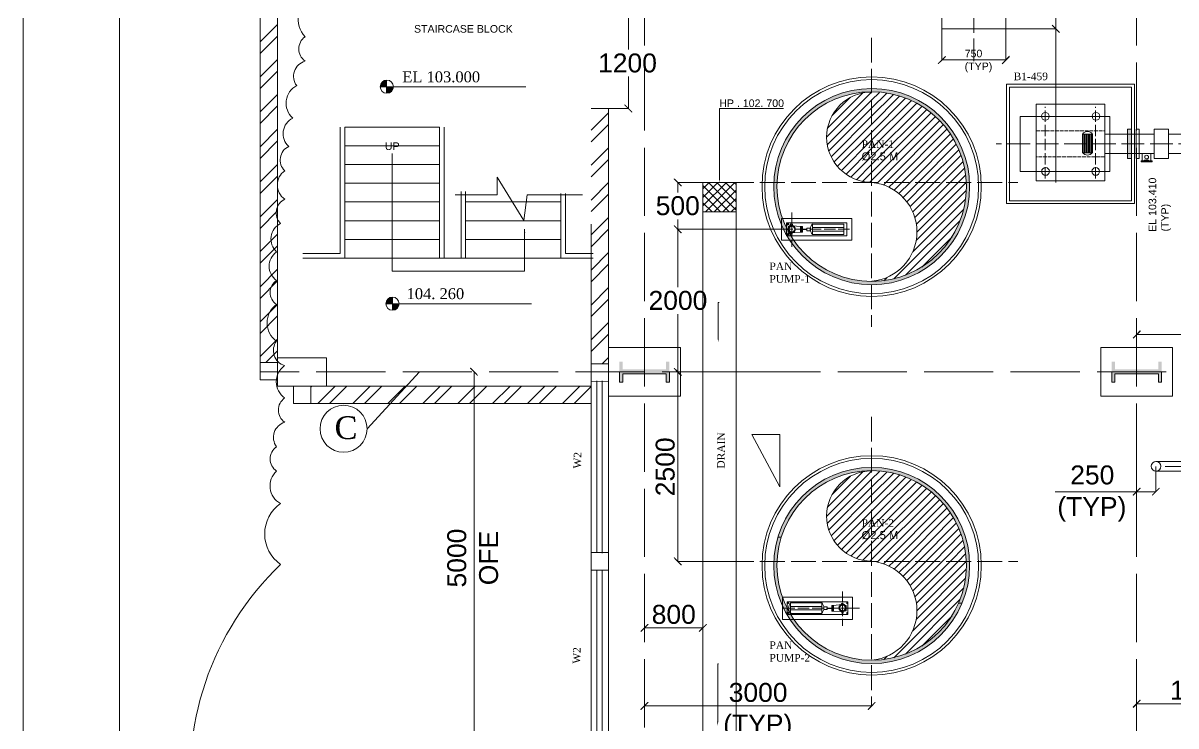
# Model space of a CAD drawing. Header units: inches. Extents: x 2602 to 127694, y 109 to 91908.
# Drawn here: x 2602 to 17827, y 32002 to 41277 of the extents above; entities that cross this region are included whole.
import ezdxf

# ---------------------------------------------------------------- set-up
doc = ezdxf.new("R2010")
doc.units = ezdxf.units.IN
doc.header["$MEASUREMENT"] = 0
doc.linetypes.add('PDF_IMPORT', pattern=[1, 0.8, -0.2])
doc.layers.add('PDF_Geometry', color=7, linetype='Continuous')
doc.layers.add('PDF_Solid Fills', color=7, linetype='Continuous', true_color=0x724639)
doc.layers.add('PDF_Text', color=230, linetype='Continuous', true_color=0xff007f)
doc.styles.add('PDF Arial', font='arial.ttf')
doc.styles.add('PDF Times New Roman', font='times.ttf')

msp = doc.modelspace()

# ---------------------------------------------------------------- hatches: boundary and pattern name
at = {"layer": 'PDF_Solid Fills', "true_color": 0x00b8b8, "transparency": 33554559}
for points in [[(16195, 41256), (16185, 41246), (16284, 41147), (16297, 41157)], [(14791, 40832), (14781, 40846), (14680, 40744), (14690, 40734)], [(15526, 40744), (15536, 40734), (15634, 40832), (15624, 40846)], [(10550, 40206), (10540, 40196), (10642, 40094), (10652, 40104)], [(11291, 39120), (11305, 39130), (11203, 39228), (11193, 39219)], [(11305, 38510), (11203, 38612), (11193, 38602), (11291, 38500)], [(17363, 37211), (17353, 37224), (17255, 37123), (17265, 37113)], [(8503, 36722), (8602, 36621), (8612, 36631), (8513, 36732)], [(11305, 36631), (11203, 36729), (11193, 36719), (11291, 36617)], [(17363, 35138), (17353, 35148), (17255, 35050), (17265, 35040)], [(17507, 35050), (17517, 35040), (17616, 35138), (17606, 35148)], [(11203, 34230), (11193, 34220), (11291, 34118), (11305, 34128)], [(10865, 33341), (10852, 33350), (10753, 33252), (10763, 33242)], [(11524, 33252), (11534, 33242), (11636, 33341), (11626, 33350)], [(10865, 32311), (10852, 32320), (10753, 32222), (10763, 32212)], [(13755, 32222), (13765, 32212), (13863, 32311), (13853, 32320)], [(17363, 32340), (17353, 32350), (17255, 32252), (17265, 32238)]]:
    msp.add_hatch(color=132, dxfattribs=at).paths.add_polyline_path(points)
at = {"layer": 'PDF_Solid Fills', "true_color": 0x5bb8b8, "transparency": 33554559}
h = msp.add_hatch(color=123, dxfattribs=at)
h.paths.add_polyline_path([(7404, 40436), (7404, 40350), (7418, 40350), (7434, 40354), (7447, 40360), (7460, 40370), (7470, 40380), (7490, 40419), (7490, 40436)])
h.paths.add_polyline_path([(7404, 40436), (7404, 40521), (7388, 40518), (7375, 40514), (7349, 40501), (7339, 40488), (7329, 40478), (7322, 40465), (7319, 40449), (7319, 40436)])
at = {"layer": 'PDF_Solid Fills', "true_color": 0x00dd37, "transparency": 33554559}
h = msp.add_hatch(color=102, dxfattribs=at)
h.paths.add_polyline_path([(14060, 37848), (14148, 37867), (14184, 37877), (14194, 37880), (14303, 37920), (14355, 37946), (14417, 37975), (14453, 37995), (14529, 38041), (14549, 38057), (14631, 38117), (14644, 38130), (14726, 38202), (14732, 38212), (14811, 38297), (14814, 38303), (14886, 38399), (14890, 38402), (14952, 38507), (14952, 38510), (15005, 38622), (15005, 38625), (15047, 38740), (15047, 38743), (15080, 38864), (15096, 38989), (15103, 39117), (15096, 39245), (15080, 39370), (15047, 39491), (15047, 39494), (15005, 39609), (15005, 39612), (14952, 39724), (14952, 39727), (14890, 39832), (14886, 39835), (14814, 39930), (14811, 39937), (14732, 40022), (14726, 40032), (14644, 40104), (14631, 40117), (14549, 40176), (14529, 40193), (14453, 40239), (14417, 40258), (14355, 40288), (14303, 40314), (14194, 40354), (14184, 40357), (14148, 40367), (14060, 40386), (13935, 40406), (13807, 40413), (13683, 40406), (13555, 40386), (13469, 40367), (13433, 40357), (13423, 40354), (13351, 40327), (13312, 40314), (13263, 40288), (13197, 40258), (13164, 40239), (13089, 40193), (13069, 40176), (12987, 40117), (12974, 40104), (12892, 40032), (12886, 40022), (12807, 39937), (12804, 39930), (12731, 39835), (12728, 39832), (12666, 39727), (12666, 39724), (12613, 39612), (12610, 39609), (12571, 39494), (12567, 39491), (12538, 39370), (12518, 39245), (12515, 39117), (12518, 38989), (12538, 38864), (12567, 38743), (12571, 38740), (12610, 38625), (12613, 38622), (12666, 38510), (12666, 38507), (12728, 38402), (12731, 38399), (12804, 38303), (12807, 38297), (12886, 38212), (12892, 38202), (12974, 38130), (12987, 38117), (13069, 38057), (13089, 38041), (13164, 37995), (13197, 37975), (13263, 37946), (13312, 37920), (13351, 37907), (13423, 37880), (13433, 37877), (13469, 37867), (13555, 37848), (13683, 37828), (13807, 37821), (13935, 37828)])
h.paths.add_polyline_path([(13745, 37867), (13653, 37877), (13620, 37880), (13496, 37907), (13450, 37920), (13374, 37946), (13259, 37995), (13177, 38041), (13148, 38057), (13063, 38117), (13043, 38130), (12958, 38202), (12948, 38212), (12866, 38297), (12859, 38303), (12787, 38399), (12784, 38402), (12718, 38507), (12715, 38510), (12662, 38622), (12659, 38625), (12617, 38740), (12617, 38743), (12584, 38864), (12564, 38989), (12558, 39117), (12564, 39245), (12584, 39370), (12617, 39491), (12617, 39494), (12659, 39609), (12662, 39612), (12715, 39724), (12718, 39727), (12784, 39832), (12787, 39835), (12859, 39930), (12866, 39937), (12948, 40022), (12958, 40032), (13043, 40104), (13063, 40117), (13148, 40176), (13177, 40193), (13259, 40239), (13374, 40288), (13450, 40314), (13496, 40327), (13620, 40354), (13653, 40357), (13745, 40367), (13873, 40367), (13961, 40357), (13998, 40354), (14122, 40327), (14165, 40314), (14244, 40288), (14358, 40239), (14440, 40193), (14470, 40176), (14555, 40117), (14575, 40104), (14657, 40032), (14670, 40022), (14749, 39937), (14759, 39930), (14831, 39835), (14834, 39832), (14900, 39727), (14903, 39724), (14955, 39612), (14959, 39609), (15001, 39494), (15001, 39491), (15034, 39370), (15050, 39245), (15057, 39117), (15050, 38989), (15034, 38864), (15001, 38743), (15001, 38740), (14959, 38625), (14955, 38622), (14903, 38510), (14900, 38507), (14834, 38402), (14831, 38399), (14759, 38303), (14749, 38297), (14670, 38212), (14657, 38202), (14575, 38130), (14555, 38117), (14470, 38057), (14440, 38041), (14358, 37995), (14244, 37946), (14165, 37920), (14122, 37907), (13998, 37880), (13961, 37877), (13873, 37867)], flags=0)
at = {"layer": 'PDF_Solid Fills', "true_color": 0xb85b5b, "transparency": 33554559}
for points in [[(17186, 39878), (17186, 39488), (17242, 39488), (17242, 39878)], [(17511, 39461), (17465, 39461), (17465, 39468), (17409, 39468), (17409, 39461), (17366, 39461), (17366, 39448), (17511, 39448)], [(12718, 38592), (12705, 38592), (12705, 38520), (12718, 38520)], [(12895, 38592), (12869, 38592), (12869, 38520), (12895, 38520)], [(13305, 33590), (13282, 33590), (13282, 33518), (13305, 33518)], [(13473, 33593), (13460, 33593), (13460, 33521), (13473, 33521)]]:
    msp.add_hatch(color=13, dxfattribs=at).paths.add_polyline_path(points)
at = {"layer": 'PDF_Solid Fills', "transparency": 33554559}
for color, points in [(1, [(12705, 38615), (12708, 38615), (12708, 38625), (12705, 38628), (12685, 38628), (12685, 38625), (12682, 38625), (12682, 38618), (12689, 38612), (12695, 38612), (12695, 38615), (12699, 38612), (12702, 38612)]), (1, [(12705, 38484), (12708, 38487), (12708, 38497), (12705, 38497), (12702, 38500), (12699, 38500), (12695, 38497), (12695, 38500), (12689, 38500), (12682, 38494), (12682, 38487), (12685, 38487), (12685, 38484)]), (256, [(11137, 36539), (11137, 36811), (11095, 36811), (11095, 36706), (10521, 36706), (10521, 36811), (10478, 36811), (10478, 36539), (10521, 36539), (10521, 36647), (11095, 36647), (11095, 36539)]), (256, [(17638, 36539), (17638, 36811), (17596, 36811), (17596, 36706), (17022, 36706), (17022, 36811), (16979, 36811), (16979, 36539), (17022, 36539), (17022, 36647), (17596, 36647), (17596, 36539)]), (1, [(12705, 33629), (12695, 33629), (12695, 33626), (12692, 33626), (12692, 33616), (12695, 33616), (12695, 33613), (12705, 33613), (12705, 33616), (12708, 33616), (12708, 33626), (12705, 33626)]), (1, [(12705, 33498), (12695, 33498), (12695, 33495), (12692, 33495), (12692, 33488), (12695, 33485), (12699, 33485), (12699, 33482), (12702, 33482), (12702, 33485), (12708, 33485), (12708, 33495)]), (1, [(13489, 33629), (13479, 33629), (13479, 33626), (13476, 33626), (13476, 33616), (13479, 33616), (13479, 33613), (13489, 33613), (13489, 33616), (13492, 33616), (13492, 33626), (13489, 33626)]), (1, [(13489, 33498), (13479, 33498), (13479, 33495), (13476, 33495), (13476, 33488), (13479, 33485), (13483, 33485), (13483, 33482), (13486, 33482), (13489, 33485), (13492, 33485), (13492, 33495)])]:
    msp.add_hatch(color=color, dxfattribs=at).paths.add_polyline_path(points)
at = {"layer": 'PDF_Solid Fills', "true_color": 0x5bb8b8, "transparency": 33554559}
h = msp.add_hatch(color=123, dxfattribs=at)
h.paths.add_polyline_path([(7480, 37572), (7480, 37487), (7496, 37490), (7509, 37493), (7526, 37500), (7536, 37506), (7545, 37520), (7555, 37529), (7562, 37542), (7565, 37559), (7568, 37572)])
h.paths.add_polyline_path([(7480, 37657), (7467, 37657), (7454, 37654), (7437, 37647), (7427, 37638), (7414, 37628), (7401, 37602), (7398, 37588), (7395, 37572), (7480, 37572)])
at = {"layer": 'PDF_Solid Fills', "true_color": 0x00dd37, "transparency": 33554559}
h = msp.add_hatch(color=102, dxfattribs=at)
h.paths.add_polyline_path([(14148, 32868), (14184, 32878), (14194, 32881), (14303, 32921), (14355, 32944), (14417, 32977), (14453, 32996), (14529, 33039), (14549, 33055), (14631, 33118), (14644, 33127), (14726, 33203), (14732, 33213), (14811, 33295), (14814, 33305), (14886, 33396), (14890, 33403), (14952, 33508), (14952, 33511), (15005, 33623), (15047, 33741), (15047, 33744), (15080, 33865), (15096, 33990), (15103, 34118), (15096, 34243), (15080, 34367), (15080, 34371), (15047, 34492), (15005, 34610), (15005, 34613), (14952, 34725), (14952, 34728), (14890, 34830), (14886, 34836), (14814, 34931), (14811, 34938), (14732, 35023), (14726, 35033), (14644, 35105), (14631, 35118), (14549, 35177), (14529, 35194), (14453, 35240), (14417, 35259), (14355, 35289), (14303, 35312), (14266, 35328), (14194, 35351), (14184, 35355), (14148, 35364), (14060, 35387), (13935, 35407), (13807, 35410), (13683, 35407), (13555, 35387), (13469, 35364), (13433, 35355), (13423, 35351), (13351, 35328), (13312, 35312), (13263, 35289), (13197, 35259), (13164, 35240), (13089, 35194), (13069, 35177), (12987, 35118), (12974, 35105), (12892, 35033), (12886, 35023), (12807, 34938), (12804, 34931), (12731, 34836), (12728, 34830), (12666, 34728), (12666, 34725), (12613, 34613), (12610, 34610), (12571, 34492), (12567, 34492), (12538, 34371), (12538, 34367), (12518, 34243), (12515, 34118), (12518, 33990), (12538, 33865), (12567, 33744), (12571, 33741), (12610, 33623), (12613, 33623), (12666, 33511), (12666, 33508), (12728, 33403), (12731, 33396), (12804, 33305), (12807, 33295), (12886, 33213), (12892, 33203), (12974, 33127), (12987, 33118), (13069, 33055), (13089, 33039), (13164, 32996), (13197, 32977), (13263, 32944), (13312, 32921), (13351, 32908), (13423, 32881), (13433, 32878), (13469, 32868), (13555, 32849), (13683, 32829), (13807, 32822), (13935, 32829), (14060, 32849)])
h.paths.add_polyline_path([(13873, 32868), (13745, 32868), (13653, 32878), (13620, 32881), (13496, 32908), (13450, 32921), (13374, 32944), (13305, 32977), (13259, 32996), (13177, 33039), (13148, 33055), (13063, 33118), (13043, 33127), (12958, 33203), (12866, 33295), (12859, 33305), (12787, 33396), (12784, 33403), (12718, 33508), (12715, 33511), (12662, 33623), (12659, 33623), (12617, 33741), (12617, 33744), (12584, 33865), (12564, 33990), (12558, 34118), (12564, 34243), (12584, 34367), (12584, 34371), (12617, 34492), (12659, 34610), (12662, 34613), (12715, 34725), (12718, 34728), (12784, 34830), (12787, 34836), (12859, 34931), (12866, 34938), (12948, 35023), (12958, 35033), (13043, 35105), (13063, 35118), (13148, 35177), (13177, 35194), (13259, 35240), (13374, 35289), (13450, 35312), (13496, 35328), (13620, 35351), (13653, 35355), (13745, 35364), (13873, 35364), (13961, 35355), (13998, 35351), (14122, 35328), (14165, 35312), (14244, 35289), (14358, 35240), (14440, 35194), (14470, 35177), (14555, 35118), (14575, 35105), (14657, 35033), (14670, 35023), (14749, 34938), (14759, 34931), (14831, 34836), (14834, 34830), (14900, 34728), (14903, 34725), (14955, 34613), (14959, 34610), (15001, 34492), (15034, 34371), (15034, 34367), (15050, 34243), (15057, 34118), (15050, 33990), (15034, 33865), (15001, 33744), (15001, 33741), (14959, 33623), (14955, 33623), (14903, 33511), (14900, 33508), (14834, 33403), (14831, 33396), (14759, 33305), (14749, 33295), (14670, 33213), (14657, 33203), (14575, 33127), (14555, 33118), (14470, 33055), (14440, 33039), (14358, 32996), (14312, 32977), (14244, 32944), (14165, 32921), (14122, 32908), (13998, 32881), (13961, 32878)], flags=0)

# ---------------------------------------------------------------- linework, layer by layer
at = {"layer": 'PDF_Geometry', "lineweight": 0}
for points in [[(2602, 109), (89044, 109), (104569, 109), (127694, 109), (127694, 91908), (104569, 91908), (2602, 91908)], [(12226, 35847), (12594, 35847), (12594, 35158)]]:
    msp.add_lwpolyline(points, close=True, dxfattribs=at)
for points in [[(104569, 90632), (3878, 90632), (3878, 13355)], [(6322, 41095), (6322, 41095)], [(6322, 40773), (6322, 40773)], [(6217, 40452), (6217, 40452)], [(11800, 39225), (11800, 40150), (12646, 40150)], [(6161, 40022), (6161, 40022)], [(6109, 39648), (6109, 39648)], [(6056, 39327), (6056, 39327)], [(6056, 38953), (6056, 38953)], [(6001, 38632), (6001, 38632)], [(12620, 38556), (12531, 38556)], [(12761, 38507), (12869, 38520)], [(12764, 38602), (12869, 38592)], [(5948, 38254), (5948, 38254)], [(5948, 37880), (5948, 37880)], [(5948, 37559), (5948, 37559)], [(11783, 37116), (11783, 37588), (11793, 37588)], [(5948, 37077), (5948, 37077)], [(6056, 36755), (6056, 36755)], [(6056, 36329), (6056, 36329)], [(6056, 36007), (6056, 36007)], [(5948, 35686), (5948, 35686)], [(5948, 35364), (5948, 35364)], [(6001, 34935), (6001, 34935)], [(6001, 34131), (6001, 34131)], [(13414, 33603), (13305, 33590)], [(13414, 33508), (13305, 33518)], [(13555, 33557), (13647, 33557)], [(11777, 32058), (11777, 32822), (11787, 32822)]]:
    msp.add_lwpolyline(points, dxfattribs=at)
at = {"layer": 'PDF_Geometry', "color": 30, "linetype": 'PDF_IMPORT', "lineweight": 0, "ltscale": 1125.093782, "true_color": 0xff7f00}
for points in [[(10809, 17356), (10809, 85751)], [(17307, 17356), (17307, 83868), (17307, 77377)]]:
    msp.add_lwpolyline(points, dxfattribs=at)
at = {"layer": 'PDF_Geometry', "color": 12, "linetype": 'PDF_IMPORT', "lineweight": 0, "ltscale": 15816.91609, "true_color": 0xdd0000}
msp.add_lwpolyline([(33514, 25970), (10104, 25970), (10104, 77377)], dxfattribs=at)
at = {"layer": 'PDF_Geometry', "linetype": 'PDF_IMPORT', "lineweight": 0, "ltscale": 377.218032}
for points in [[(15159, 45599), (15159, 40773)], [(22313, 39684), (15454, 39684)]]:
    msp.add_lwpolyline(points, dxfattribs=at)
at = {"layer": 'PDF_Geometry', "color": 132, "lineweight": 0, "true_color": 0x00b8b8}
for points in [[(15159, 41200), (14736, 41200), (14736, 42643), (15159, 42643), (15582, 42643), (15582, 41200)], [(13545, 38556), (13545, 38412), (12620, 38412), (12620, 38556), (12620, 38700), (13545, 38700)], [(13483, 38556), (13483, 38471), (12682, 38471), (12682, 38556), (12682, 38641), (13483, 38641)], [(12630, 33557), (12630, 33409), (13555, 33409), (13555, 33557), (13555, 33701), (12630, 33701)], [(12692, 33557), (12692, 33472), (13492, 33472), (13492, 33557), (13492, 33639), (12692, 33639)]]:
    msp.add_lwpolyline(points, close=True, dxfattribs=at)
for points in [[(14736, 41200), (14736, 40790), (15582, 40790), (15582, 41200), (16241, 41200), (16241, 41744), (16241, 42643), (15582, 42643)], [(10334, 41351), (10596, 41351), (10596, 40928)], [(10334, 40150), (10596, 40150), (10596, 40573)], [(10334, 40150), (10334, 40150)], [(11580, 39173), (11249, 39173), (11249, 39042)], [(11249, 39173), (11249, 39173)], [(11580, 39173), (11580, 39173)], [(11580, 38556), (11249, 38556), (11249, 38687)], [(12531, 38556), (11249, 38556), (11249, 37792)], [(11580, 38556), (11580, 38556)], [(12531, 38556), (12531, 38556)], [(12531, 36673), (11249, 36673), (11249, 37438)], [(17307, 36673), (17307, 37169), (19610, 37169), (19610, 36673)], [(8559, 36677), (8559, 34000), (8559, 31678), (8559, 28998), (8559, 26675)], [(11924, 34174), (11249, 34174), (11249, 35246), (11249, 36673), (11924, 36673)], [(11249, 36673), (11249, 36673)], [(12531, 36673), (12531, 36673)], [(17307, 36673), (17307, 36673)], [(17563, 35427), (17563, 35092), (17307, 35092), (17307, 35427)], [(17307, 35092), (16231, 35092)], [(10809, 33295), (10809, 33295)], [(11580, 33295), (10809, 33295)], [(10809, 33295), (10809, 33295)], [(11580, 33295), (11580, 33295)], [(18987, 30703), (18987, 32294), (17307, 32294), (17307, 30703)], [(17307, 32294), (17307, 32294)], [(10809, 32268), (10809, 32268)], [(13807, 32268), (10809, 32268)], [(13807, 32268), (13807, 32268)]]:
    msp.add_lwpolyline(points, dxfattribs=at)
at = {"layer": 'PDF_Geometry', "color": 12, "lineweight": 0, "true_color": 0xdd0000}
for points in [[(6174, 41797), (5961, 41797), (5732, 41797), (5732, 36568), (5961, 36568)], [(5732, 36798), (5961, 36798), (5961, 41423)], [(5732, 41029), (5961, 41259)], [(5732, 40875), (5961, 41105)], [(5732, 40567), (5961, 40796)], [(5732, 40413), (5961, 40642)], [(5732, 40104), (5961, 40334)], [(5732, 39950), (5961, 40183)], [(10334, 25970), (10334, 40150), (10104, 40150)], [(10104, 39865), (10334, 40094)], [(10104, 39711), (10334, 39940)], [(5732, 39645), (5961, 39875)], [(5732, 39491), (5961, 39721)], [(10104, 39402), (10334, 39632)], [(7477, 39557), (7477, 38002), (9225, 38002), (9225, 38556)], [(10104, 39248), (10334, 39478)], [(5732, 39183), (5961, 39412)], [(5732, 39028), (5961, 39258)], [(10104, 38940), (10334, 39173)], [(10104, 38789), (10334, 39019)], [(5732, 38720), (5961, 38950)], [(5732, 38566), (5961, 38799)], [(10104, 38481), (10334, 38710)], [(10104, 38326), (10334, 38556)], [(5732, 38261), (5961, 38490)], [(9225, 38507), (9225, 38317)], [(5732, 38107), (5961, 38336)], [(9225, 38317), (9225, 38317)], [(10104, 38018), (10334, 38248)], [(10104, 37864), (10334, 38094)], [(5732, 37798), (5961, 38028)], [(5732, 37644), (5961, 37874)], [(10104, 37556), (10334, 37788)], [(10104, 37405), (10334, 37634)], [(5732, 37336), (5961, 37565)], [(5732, 37182), (5961, 37415)], [(10104, 37096), (10334, 37326)], [(10104, 36942), (10334, 37172)], [(5732, 36877), (5961, 37106)], [(5807, 36798), (5961, 36952)], [(10252, 36781), (10334, 36863)], [(10334, 36781), (10104, 36781)], [(10334, 36549), (10104, 36552)], [(10179, 36558), (10179, 34289)], [(10252, 36558), (10252, 34282)], [(10104, 36257), (6174, 36257), (6174, 36486), (10104, 36486)], [(6404, 36473), (6417, 36486)], [(6404, 36486), (6404, 36257)], [(6496, 36257), (6725, 36486)], [(6650, 36257), (6880, 36486)], [(6958, 36257), (7188, 36486)], [(7112, 36257), (7342, 36486)], [(7418, 36257), (7650, 36486)], [(7572, 36257), (7801, 36486)], [(7880, 36257), (8110, 36486)], [(8034, 36257), (8264, 36486)], [(8343, 36257), (8559, 36473), (8572, 36486)], [(8497, 36257), (8559, 36319), (8726, 36486)], [(8802, 36257), (9035, 36486)], [(8956, 36257), (9186, 36486)], [(9264, 36257), (9494, 36486)], [(9418, 36257), (9648, 36486)], [(9727, 36257), (9956, 36486)], [(9881, 36257), (10104, 36480)], [(10334, 34289), (10104, 34289)], [(10334, 34059), (10104, 34059)], [(10179, 34059), (10179, 31789)], [(10252, 34059), (10252, 31783)]]:
    msp.add_lwpolyline(points, dxfattribs=at)
at = {"layer": 'PDF_Geometry', "lineweight": 0}
for points in [[(6433, 41631, 0.520572), (6326, 41096, 0.52054), (6326, 40776)], [(6217, 40454, 0.52057), (6163, 40024, 0.520567), (6110, 39649, 0.520565), (6058, 39328, 0.520537), (6058, 38953, 0.520565), (6003, 38633, 0.520567), (5949, 38258)], [(5950, 38256, 0.520537), (5949, 37881, 0.52054), (5949, 37562, 0.520542), (5950, 37081, 0.520564), (6056, 36757, 0.520534), (6057, 36330, 0.52054), (6058, 36009, 0.520564), (5949, 35687, 0.52054), (5950, 35365, 0.52057), (6003, 34938, 0.520539), (6003, 34133, 0.52057), (6970, 27841, 0.520537), (6970, 27466, 0.520564), (6917, 27145, 0.520538), (6917, 26825)]]:
    msp.add_lwpolyline(points, format="xyb", dxfattribs=at)
at = {"layer": 'PDF_Geometry', "color": 102, "lineweight": 0, "true_color": 0x00dd37}
for points in [[(16241, 39173), (16241, 41675)], [(13220, 39671), (13807, 40258), (13912, 40363)], [(13223, 39885), (13692, 40357)], [(13240, 39586), (13807, 40153), (14007, 40350)], [(13273, 39511), (13807, 40049), (14096, 40334)], [(13282, 40052), (13528, 40298)], [(13309, 39442), (13807, 39940), (14178, 40311)], [(13355, 39383), (13807, 39835), (14257, 40285)], [(13407, 39327), (13807, 39730), (14332, 40252)], [(13466, 39281), (13807, 39622), (14401, 40216)], [(13532, 39242), (13807, 39517), (14470, 40176)], [(13607, 39209), (13807, 39412), (14532, 40134)], [(13689, 39186), (13807, 39304), (14595, 40091)], [(13784, 39176), (13807, 39199), (14650, 40042)], [(13879, 39163), (13889, 39173), (14706, 39989)], [(13965, 39140), (13998, 39173), (14755, 39934)], [(14037, 39110), (14102, 39173), (14801, 39875)], [(14106, 39071), (14207, 39173), (14847, 39812)], [(14168, 39028), (14316, 39173), (14886, 39747)], [(16609, 39812), (16609, 39566)], [(16625, 39812), (16625, 39566)], [(16641, 39812), (16641, 39566)], [(16654, 39812), (16654, 39566)], [(16671, 39812), (16671, 39566)], [(16687, 39812), (16687, 39566)], [(16704, 39812), (16704, 39566)], [(16717, 39812), (16717, 39566)], [(14224, 38976), (14421, 39173), (14926, 39678)], [(14273, 38920), (14526, 39173), (14959, 39606)], [(14316, 38858), (14634, 39173), (14988, 39530)], [(14352, 38786), (14739, 39173), (15014, 39448)], [(14381, 38710), (14844, 39173), (15034, 39363)], [(14401, 38622), (14952, 39173), (15047, 39271)], [(14408, 38523), (15057, 39173), (15057, 39176)], [(14398, 38408), (15057, 39068)], [(14352, 38258), (15047, 38953)], [(14102, 37903), (15024, 38822)], [(12954, 38559), (12895, 38559)], [(12954, 38553), (12895, 38553)], [(13440, 38579), (13027, 38579)], [(13440, 38533), (13027, 38533)], [(14257, 37949), (14975, 38668)], [(14470, 38054), (14870, 38458)], [(13971, 37877), (14014, 37920)], [(13856, 37867), (13863, 37874)], [(13220, 34672), (13807, 35259), (13912, 35361)], [(13223, 34886), (13692, 35355)], [(13240, 34587), (13807, 35155), (14007, 35351)], [(13273, 34512), (13807, 35046), (14096, 35335)], [(13282, 35050), (13528, 35296)], [(13309, 34443), (13807, 34941), (14178, 35312)], [(13355, 34384), (13807, 34836), (14257, 35282)], [(13407, 34328), (13807, 34728), (14332, 35253)], [(13466, 34282), (13807, 34623), (14401, 35217)], [(13532, 34243), (13807, 34518), (14470, 35177)], [(13607, 34210), (13807, 34410), (14532, 35135)], [(13689, 34187), (13807, 34305), (14595, 35089)], [(13784, 34174), (13807, 34200), (14650, 35040)], [(13879, 34164), (13889, 34174), (14706, 34987)], [(13965, 34141), (13998, 34174), (14755, 34935)], [(14037, 34111), (14102, 34174), (14801, 34876)], [(14106, 34072), (14207, 34174), (14847, 34813)], [(14168, 34026), (14316, 34174), (14886, 34748)], [(14224, 33977), (14421, 34174), (14926, 34679)], [(14273, 33921), (14526, 34174), (14959, 34607)], [(12617, 34492), (12571, 34492), (12617, 34492)], [(14316, 33856), (14634, 34174), (14988, 34531)], [(14352, 33787), (14739, 34174), (15014, 34449)], [(14381, 33708), (14844, 34174), (15034, 34364)], [(14401, 33623), (14952, 34174), (15047, 34272)], [(14408, 33524), (15057, 34174)], [(14352, 33259), (15047, 33954)], [(14398, 33409), (15057, 34069)], [(14102, 32901), (15024, 33823)], [(14257, 32950), (14975, 33669)], [(12738, 33580), (13151, 33580)], [(12738, 33534), (13151, 33534)], [(13223, 33557), (13282, 33557)], [(13223, 33554), (13282, 33554)], [(15005, 33623), (14959, 33623), (15005, 33623)], [(14470, 33055), (14870, 33455)], [(13971, 32878), (14014, 32921)], [(13856, 32868), (13863, 32875)]]:
    msp.add_lwpolyline(points, dxfattribs=at)
at = {"layer": 'PDF_Geometry', "linetype": 'PDF_IMPORT', "lineweight": 0, "ltscale": 406.739443}
msp.add_lwpolyline([(13807, 41082), (13807, 37267)], dxfattribs=at)
at = {"layer": 'PDF_Geometry', "color": 123, "lineweight": 0, "true_color": 0x5bb8b8}
for points in [[(7404, 40521), (7404, 40350)], [(9241, 40436), (7490, 40436), (7319, 40436)], [(7480, 37657), (7480, 37487)], [(9317, 37572), (7568, 37572), (7395, 37572)]]:
    msp.add_lwpolyline(points, dxfattribs=at)
at = {"layer": 'PDF_Geometry', "color": 102, "lineweight": 0, "true_color": 0x00dd37}
for points in [[(13214, 39770), (13807, 40367), (13811, 40367, 0.999999), (13809, 39176)], [(13214, 34767), (13807, 35364), (13811, 35368, 0.999999), (13809, 34177)]]:
    msp.add_lwpolyline(points, format="xyb", dxfattribs=at)
at = {"layer": 'PDF_Geometry', "color": 162, "lineweight": 0, "true_color": 0x002db8}
for points in [[(17281, 40472), (15588, 40472), (15588, 38894), (17281, 38894), (17281, 39684)], [(17242, 40432), (15628, 40432), (15628, 38933), (17242, 38933), (17242, 39684)], [(16887, 40209), (15982, 40209), (15982, 39196), (16887, 39196), (16887, 39684)]]:
    msp.add_lwpolyline(points, close=True, dxfattribs=at)
at = {"layer": 'PDF_Geometry', "color": 13, "lineweight": 0, "true_color": 0xb85b5b}
for points in [[(16435, 39320), (15769, 39320), (15769, 40045), (16435, 40045), (16953, 40045), (16953, 39320)], [(17186, 39842), (17186, 39684), (17186, 39524), (17186, 39488), (17242, 39488), (17242, 39684), (17242, 39878), (17186, 39878)], [(17304, 39878), (17304, 39488), (17343, 39488), (17343, 39878)], [(17540, 39878), (17540, 39488), (17730, 39488), (17730, 39684), (17730, 39878)], [(17383, 39557), (17494, 39557), (17494, 39461), (17383, 39461)], [(12705, 38556), (12705, 38520), (12718, 38520), (12718, 38556), (12718, 38592), (12705, 38592)], [(13473, 33557), (13473, 33521), (13460, 33521), (13460, 33557), (13460, 33593), (13473, 33593)]]:
    msp.add_lwpolyline(points, close=True, dxfattribs=at)
at = {"layer": 'PDF_Geometry', "linetype": 'PDF_IMPORT', "lineweight": 0, "ltscale": 186.968938}
for points in [[(16100, 39225), (16100, 40173)], [(16766, 39225), (16766, 40173)], [(12620, 38556), (13545, 38556)]]:
    msp.add_lwpolyline(points, dxfattribs=at)
at = {"layer": 'PDF_Geometry', "color": 15, "lineweight": 0, "true_color": 0x944a4a}
for points in [[(6788, 39904), (6788, 38235), (6296, 38235)], [(8103, 38176), (6850, 38176), (6850, 39904), (8103, 39904), (8103, 38176), (8447, 38176), (8447, 39055)], [(8162, 39904), (8162, 38176)], [(6850, 39655), (8103, 39655)], [(6850, 39409), (8103, 39409)], [(6850, 39163), (8103, 39163)], [(8310, 39009), (8864, 39009), (8864, 39242), (9215, 38674), (9261, 39009), (9989, 39009)], [(8388, 38176), (8388, 39055)], [(8447, 38176), (9704, 38176), (9704, 39028)], [(10130, 38235), (9766, 38235), (9766, 39028)], [(6850, 38917), (8103, 38917)], [(8447, 38917), (9704, 38917)], [(6850, 38668), (8103, 38668)], [(8447, 38668), (9704, 38668)], [(6850, 38422), (8103, 38422)], [(8447, 38422), (9704, 38422)], [(6850, 38176), (6296, 38176)], [(9704, 38176), (10130, 38176)]]:
    msp.add_lwpolyline(points, dxfattribs=at)
at = {"layer": 'PDF_Geometry', "color": 13, "linetype": 'PDF_IMPORT', "lineweight": 0, "ltscale": 62.322979, "true_color": 0xb85b5b}
msp.add_lwpolyline([(15982, 39514), (15982, 39855), (16435, 39855), (16887, 39855), (16887, 39514), (16435, 39514), (15982, 39514)], dxfattribs=at)
at = {"layer": 'PDF_Geometry', "color": 102, "lineweight": 0, "true_color": 0x00dd37}
for points in [[(16592, 39812), (16727, 39812), (16727, 39566), (16592, 39566)], [(12754, 38622), (12745, 38622), (12745, 38602), (12745, 38622)], [(12754, 38622), (12764, 38622), (12764, 38602), (12764, 38622)], [(12997, 38536), (12997, 38572), (12954, 38572), (12954, 38536)], [(13440, 38556), (13440, 38625), (13027, 38625), (13027, 38556), (13027, 38487), (13440, 38487)], [(12751, 38490), (12741, 38490), (12741, 38510), (12741, 38490)], [(12751, 38490), (12761, 38490), (12761, 38507), (12761, 38490)], [(12738, 33557), (12738, 33626), (13151, 33626), (13151, 33557), (13151, 33485), (12738, 33485)], [(13177, 33537), (13177, 33573), (13223, 33573), (13223, 33537)], [(13423, 33619), (13410, 33619), (13414, 33603), (13410, 33619)], [(13423, 33491), (13414, 33491), (13414, 33508), (13414, 33491)], [(13423, 33619), (13433, 33619), (13433, 33603), (13433, 33619)], [(13423, 33491), (13433, 33491), (13433, 33508), (13433, 33491)]]:
    msp.add_lwpolyline(points, close=True, dxfattribs=at)
at = {"layer": 'PDF_Geometry', "color": 24, "lineweight": 0, "true_color": 0x942500}
for points in [[(17540, 39809), (16887, 39809)], [(19725, 39809), (17730, 39809)], [(17540, 39557), (16887, 39557)], [(19725, 39557), (17730, 39557)], [(19567, 35492), (17563, 35492)], [(19567, 35364), (17563, 35364)]]:
    msp.add_lwpolyline(points, dxfattribs=at)
at = {"layer": 'PDF_Geometry', "color": 13, "lineweight": 0, "true_color": 0xb85b5b}
for points in [[(17383, 39461), (17366, 39461), (17366, 39448), (17511, 39448), (17511, 39461), (17494, 39461)], [(17409, 39461), (17409, 39468), (17465, 39468), (17465, 39461)], [(12718, 38556), (12705, 38556), (12718, 38556)], [(12869, 38556), (12869, 38520), (12882, 38520), (12882, 38556), (12882, 38592), (12869, 38592), (12869, 38553)], [(12882, 38556), (12869, 38556), (12882, 38556)], [(12882, 38556), (12882, 38520), (12895, 38520), (12895, 38556), (12895, 38592), (12882, 38592), (12882, 38553)], [(12895, 38556), (12882, 38556), (12895, 38556)], [(13296, 33557), (13296, 33518), (13282, 33518), (13282, 33554), (13282, 33590), (13296, 33590), (13296, 33554)], [(13305, 33557), (13305, 33518), (13296, 33518), (13296, 33554), (13296, 33590), (13305, 33590), (13305, 33554)], [(13473, 33557), (13460, 33557), (13473, 33557)]]:
    msp.add_lwpolyline(points, dxfattribs=at)
at = {"layer": 'PDF_Geometry', "color": 1, "lineweight": 0}
for points in [[(12020, 39173), (11580, 39173), (11580, 30680), (10357, 29437), (10366, 29004), (12020, 30680)], [(12699, 38625), (12682, 38625), (12699, 38625)], [(12708, 38625), (12692, 38625), (12708, 38625)], [(12708, 33495), (12692, 33495), (12708, 33495)], [(13492, 33495), (13476, 33495), (13492, 33495)]]:
    msp.add_lwpolyline(points, close=True, dxfattribs=at)
for points in [[(11580, 39091), (11665, 39173)], [(11580, 38976), (11777, 39173)], [(11580, 38864), (11892, 39173)], [(11928, 38786), (11580, 39133)], [(11616, 38786), (12003, 39173)], [(12020, 38809), (11652, 39173)], [(12020, 38920), (11764, 39173)], [(12020, 39035), (11879, 39173)], [(12020, 39146), (11990, 39173)], [(11813, 38786), (11580, 39019)], [(11728, 38786), (12020, 39074)], [(11701, 38786), (11580, 38907)], [(11842, 38786), (12020, 38963)], [(11954, 38786), (12020, 38848)], [(11587, 38786), (11580, 38792)], [(11580, 38786), (12020, 38786)], [(12699, 38622), (12682, 38622), (12699, 38622)], [(12699, 38618), (12682, 38618), (12699, 38618)], [(12695, 38628), (12685, 38628), (12695, 38628)], [(12695, 38615), (12685, 38615), (12695, 38615)], [(12695, 38628), (12689, 38628), (12695, 38628)], [(12708, 38622), (12692, 38622), (12708, 38622)], [(12708, 38618), (12692, 38618), (12708, 38618)], [(12705, 38628), (12695, 38628), (12705, 38628)], [(12705, 38615), (12695, 38615), (12705, 38615)], [(12702, 38612), (12699, 38612), (12702, 38612)], [(12699, 38494), (12682, 38494), (12699, 38494)], [(12699, 38490), (12682, 38490), (12699, 38490)], [(12699, 38490), (12682, 38490), (12699, 38490)], [(12695, 38497), (12685, 38497), (12695, 38497)], [(12695, 38484), (12685, 38484), (12695, 38484)], [(12695, 38484), (12685, 38484), (12695, 38484)], [(12708, 38494), (12692, 38494), (12708, 38494)], [(12708, 38490), (12692, 38490), (12708, 38490)], [(12708, 38490), (12692, 38490), (12708, 38490)], [(12705, 38497), (12695, 38497), (12705, 38497)], [(12705, 38484), (12695, 38484), (12705, 38484)], [(12702, 38484), (12699, 38484), (12702, 38484)], [(12708, 33623), (12692, 33623), (12708, 33623)], [(12708, 33619), (12692, 33619), (12708, 33619)], [(12708, 33626), (12695, 33626), (12708, 33626)], [(12705, 33498), (12695, 33498), (12705, 33498)], [(12702, 33613), (12699, 33613), (12702, 33613)], [(13492, 33623), (13476, 33623), (13492, 33623)], [(13492, 33619), (13476, 33619), (13492, 33619)], [(13492, 33626), (13479, 33626), (13492, 33626)], [(13489, 33498), (13479, 33498), (13489, 33498)], [(13489, 33629), (13483, 33629), (13489, 33629)], [(13489, 33498), (13483, 33498), (13489, 33498)], [(12708, 33491), (12692, 33491), (12708, 33491)], [(12708, 33488), (12692, 33488), (12708, 33488)], [(12705, 33485), (12695, 33485), (12705, 33485)], [(13492, 33491), (13476, 33491), (13492, 33491)], [(13492, 33488), (13476, 33488), (13492, 33488)], [(13489, 33485), (13479, 33485), (13489, 33485)]]:
    msp.add_lwpolyline(points, dxfattribs=at)
at = {"layer": 'PDF_Geometry', "linetype": 'PDF_IMPORT', "lineweight": 0, "ltscale": 410.0196}
for points in [[(11924, 39173), (15739, 39173)], [(13807, 36083), (13807, 32268)], [(11924, 34174), (15739, 34174)]]:
    msp.add_lwpolyline(points, dxfattribs=at)
at = {"layer": 'PDF_Geometry', "linetype": 'PDF_IMPORT', "lineweight": 0, "ltscale": 180.408624}
for points in [[(12754, 38776), (12754, 38323)], [(13423, 33777), (13423, 33324)]]:
    msp.add_lwpolyline(points, dxfattribs=at)
at = {"layer": 'PDF_Geometry', "color": 17, "lineweight": 0, "true_color": 0x724639}
for points in [[(10334, 36998), (11285, 36998), (11285, 36352), (10334, 36352)], [(10334, 36998), (11285, 36998), (11285, 36352), (10334, 36352)], [(16835, 36998), (17783, 36998), (17783, 36352), (16835, 36352)], [(10809, 36647), (11095, 36647), (11095, 36539), (11137, 36539), (11137, 36677), (11137, 36539), (11095, 36539), (11095, 36647), (10809, 36647), (10521, 36647), (10521, 36539), (10478, 36539), (10478, 36677), (10478, 36539), (10521, 36539), (10521, 36647)], [(10809, 36647), (11095, 36647), (11095, 36539), (11137, 36539), (11137, 36677), (11137, 36539), (11095, 36539), (11095, 36647), (10809, 36647), (10521, 36647), (10521, 36539), (10478, 36539), (10478, 36677), (10478, 36539), (10521, 36539), (10521, 36647)], [(17307, 36647), (17596, 36647), (17596, 36539), (17638, 36539), (17638, 36677), (17638, 36539), (17596, 36539), (17596, 36647), (17307, 36647), (17022, 36647), (17022, 36539), (16979, 36539), (16979, 36677), (16979, 36539), (17022, 36539), (17022, 36647)], [(17307, 36647), (17596, 36647), (17596, 36539), (17638, 36539), (17638, 36677), (17638, 36539), (17596, 36539), (17596, 36647), (17307, 36647), (17022, 36647), (17022, 36539), (16979, 36539), (16979, 36677), (16979, 36539), (17022, 36539), (17022, 36647)]]:
    msp.add_lwpolyline(points, close=True, dxfattribs=at)
at = {"layer": 'PDF_Geometry', "color": 12, "lineweight": 0, "true_color": 0xdd0000}
msp.add_lwpolyline([(5961, 36486), (6611, 36486), (6611, 36860), (5961, 36860)], close=True, dxfattribs=at)
at = {"layer": 'PDF_Geometry', "color": 30, "linetype": 'PDF_IMPORT', "lineweight": 0, "ltscale": 1141.494566, "true_color": 0xff7f00}
msp.add_lwpolyline([(103310, 36673), (11954, 36673), (5732, 36673)], dxfattribs=at)
at = {"layer": 'PDF_Geometry', "color": 30, "lineweight": 0, "true_color": 0xff7f00}
msp.add_lwpolyline([(7145, 35922), (7837, 36673)], dxfattribs=at)
at = {"layer": 'PDF_Geometry', "linetype": 'PDF_IMPORT', "lineweight": 0, "ltscale": 400.17913}
msp.add_lwpolyline([(22008, 35427), (17645, 35427)], dxfattribs=at)
at = {"layer": 'PDF_Geometry', "linetype": 'PDF_IMPORT', "lineweight": 0, "ltscale": 190.249094}
msp.add_lwpolyline([(13555, 33557), (12630, 33557)], dxfattribs=at)
at = {"layer": 'PDF_Geometry', "color": 123, "lineweight": 0, "true_color": 0x5bb8b8}
for centre in [(7406, 40437), (7481, 37574)]:
    msp.add_circle(centre, 86.9, dxfattribs=at)
at = {"layer": 'PDF_Geometry', "color": 102, "lineweight": 0, "true_color": 0x00dd37}
for centre, radius in [((13809, 39119), 1448), ((13809, 39119), 1412), ((13809, 39119), 1294), ((13809, 39119), 1251), ((12756, 38558), 47.6), ((12756, 38558), 37.7), ((13809, 34120), 1448), ((13809, 34120), 1412), ((13809, 34120), 1294), ((13809, 34120), 1251), ((13425, 33559), 47.6), ((13425, 33559), 37.7)]:
    msp.add_circle(centre, radius, dxfattribs=at)
at = {"layer": 'PDF_Geometry', "color": 24, "lineweight": 0, "true_color": 0x942500}
for centre, radius in [((16102, 40047), 50.8), ((16771, 40047), 50.8), ((16105, 39319), 50.8), ((16768, 39319), 50.8), ((17565, 35428), 64)]:
    msp.add_circle(centre, radius, dxfattribs=at)
at = {"layer": 'PDF_Geometry', "color": 13, "lineweight": 0, "true_color": 0xb85b5b}
msp.add_circle((17440, 39509), 24.6, dxfattribs=at)
at = {"layer": 'PDF_Geometry', "color": 1, "lineweight": 0}
for centre in [(12694, 38623), (12704, 38623), (12694, 38492), (12704, 38492), (12704, 33624), (12704, 33493), (13487, 33624), (13487, 33493)]:
    msp.add_circle(centre, 8.2, dxfattribs=at)
at = {"layer": 'PDF_Geometry', "color": 30, "lineweight": 0, "true_color": 0xff7f00}
msp.add_circle((6835, 35924), 310, dxfattribs=at)
at = {"layer": 'PDF_Geometry', "lineweight": 0}
msp.add_arc((6383, 40575), 208, 106.5466, 216.546, dxfattribs=at)
at = {"layer": 'PDF_Geometry', "color": 102, "lineweight": 0, "true_color": 0x00dd37}
for centre, radius, start, end in [((16659, 39771), 77.1, 33.0312, 146.9688), ((16659, 39611), 77.1, 213.0312, 326.9688), ((13753, 38522), 654, 274.9822, 85.0178), ((12812, 38558), 100, 136.3946, 223.6054), ((13100, 38558), 100, 136.3946, 223.6054), ((13753, 33523), 654, 274.9822, 85.0178), ((12812, 33559), 100, 136.3946, 223.6054), ((13077, 33559), 100, 316.3946, 43.6054)]:
    msp.add_arc(centre, radius, start, end, dxfattribs=at)
at = {"layer": 'PDF_Solid Fills', "color": 7, "transparency": 33554559}
for points in [[(11806, 39225), (11800, 39173), (11790, 39225)], [(11790, 37116), (11783, 37067), (11774, 37116)], [(11783, 32058), (11777, 32009), (11767, 32058)]]:
    msp.add_solid(points, dxfattribs=at)
at = {"layer": 'PDF_Solid Fills', "color": 12, "true_color": 0xdd0000, "transparency": 33554559}
msp.add_solid([(9218, 38507), (9225, 38556), (9235, 38507)], dxfattribs=at)

# ---------------------------------------------------------------- texts
at = {"layer": 'PDF_Text', "char_height": 100, "attachment_point": 7, "style": 'PDF Arial'}
for s, insert in [('STAIRCASE BLOCK', (7765, 41149)), ('UP', (7381, 39601))]:
    msp.add_mtext(s, dxfattribs=dict(at, insert=insert))
at = {"layer": 'PDF_Text', "color": 132, "true_color": 0x00b8b8, "char_height": 250, "attachment_point": 7, "style": 'PDF Arial'}
for s, insert in [('1200', (10196, 40622)), ('500', (10957, 38739)), ('2000', (10862, 37489)), ('250', (16431, 35186)), ('(TYP)', (16261, 34697)), ('800', (10904, 33346)), ('1243', (17750, 32346)), ('3000', (11921, 32316)), ('(TYP)', (11849, 31827))]:
    msp.add_mtext(s, dxfattribs=dict(at, insert=insert))
at = {"layer": 'PDF_Text', "color": 32, "true_color": 0xdd6d00, "attachment_point": 7}
for s, insert, char_height, style in [('750', (15037, 40824), 100, 'PDF Arial'), ('(TYP)', (15037, 40626), 100, 'PDF Arial'), ('EL 103.000', (7611, 40492), 144, 'PDF Times New Roman'), ('B1-459', (15684, 40522), 100, 'PDF Times New Roman'), ('PAN-1', (13676, 39630), 100, 'PDF Times New Roman'), ('Ø2.5 M', (13676, 39462), 105.7, 'PDF Arial'), ('PAN', (12459, 38017), 100, 'PDF Times New Roman'), ('PUMP-1', (12459, 37849), 100, 'PDF Times New Roman'), ('104. 260', (7667, 37631), 144, 'PDF Times New Roman'), ('PAN-2', (13676, 34631), 100, 'PDF Times New Roman'), ('Ø2.5 M', (13676, 34463), 105.7, 'PDF Arial'), ('PAN', (12459, 33018), 100, 'PDF Times New Roman'), ('PUMP-2', (12459, 32850), 100, 'PDF Times New Roman')]:
    msp.add_mtext(s, dxfattribs=dict(at, insert=insert, char_height=char_height, style=style))
at = {"layer": 'PDF_Text', "color": 7, "insert": (11797, 40168), "char_height": 100, "attachment_point": 7, "style": 'PDF Arial'}
msp.add_mtext('HP . 102. 700', dxfattribs=at)
at = {"layer": 'PDF_Text', "color": 7, "char_height": 100, "attachment_point": 7, "rotation": 90, "style": 'PDF Arial'}
for s, insert in [('EL 103.410', (17568, 38523)), ('(TYP)', (17763, 38527))]:
    msp.add_mtext(s, dxfattribs=dict(at, insert=insert))
at = {"layer": 'PDF_Text', "color": 30, "true_color": 0xff7f00, "insert": (6716, 35784), "char_height": 300, "attachment_point": 7, "style": 'PDF Times New Roman'}
msp.add_mtext('C', dxfattribs=at)
at = {"layer": 'PDF_Text', "color": 132, "true_color": 0x00b8b8, "char_height": 250, "attachment_point": 7, "rotation": 90, "style": 'PDF Arial'}
for s, insert in [('2500', (11210, 35033)), ('5000', (8458, 33829)), ('OFE', (8878, 33859))]:
    msp.add_mtext(s, dxfattribs=dict(at, insert=insert))
at = {"layer": 'PDF_Text', "char_height": 100, "attachment_point": 7, "style": 'PDF Times New Roman'}
for s, insert, rotation in [('DRAIN', (11867, 35397), 89.1927), ('W2', (9972, 35397), 88.2367), ('W2', (9962, 32822), 88.2367)]:
    msp.add_mtext(s, dxfattribs=dict(at, insert=insert, rotation=rotation))

doc.saveas('drawing.dxf')
